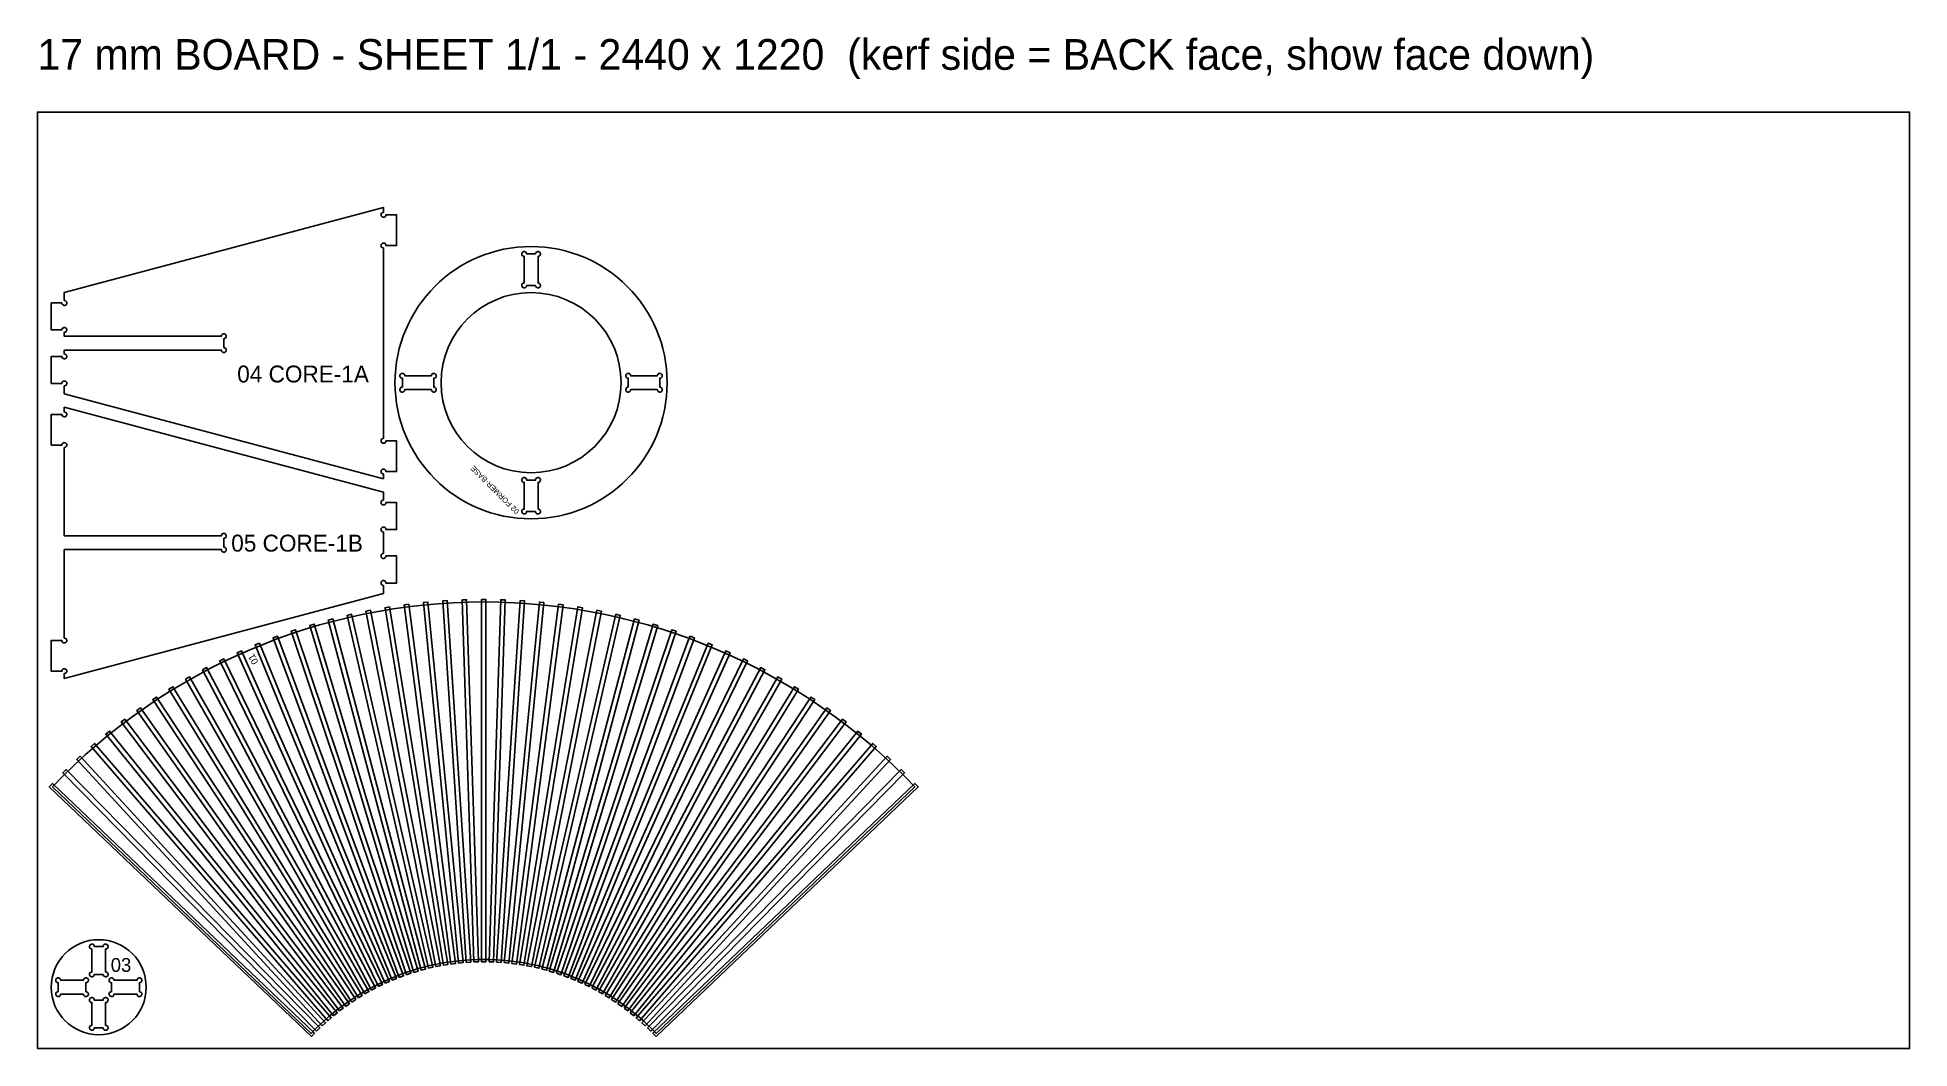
# Model space of a CAD drawing. Header units: millimetres. Extents: x 0 to 2440, y 0 to 1317.
import ezdxf
from ezdxf.enums import TextEntityAlignment as Align

# ---------------------------------------------------------------- set-up
doc = ezdxf.new("R2010")
doc.units = ezdxf.units.MM
for name, color, linetype in [('CUT', 1, 'Continuous'), ('ENGRAVE-LABEL', 3, 'Continuous'), ('POCKET-KERF-15', 5, 'Continuous'), ('REFERENCE-SHEET', 8, 'Continuous')]:
    doc.layers.add(name, color=color, linetype=linetype)

msp = doc.modelspace()

# ---------------------------------------------------------------- linework, layer by layer
at = {"layer": 'CUT'}
for points in [[(451, 742), (451, 748.4, -2.414214), (454.2, 751.6), (468, 751.6), (468, 791.6), (454.2, 791.6, -2.414214), (451, 794.8), (451, 1042.9, -2.414214), (454.2, 1046.1), (468, 1046.1), (468, 1086.1), (454.2, 1086.1, -2.414214), (451, 1089.3), (451, 1095.7), (35, 984.8), (35, 974.5, -2.414214), (31.8, 971.3), (18, 971.3), (18, 936.1), (31.8, 936.1, -2.414214), (35, 932.9), (35, 927.9), (239.8, 927.9, -2.414214), (243, 924.7), (243, 913.1, -2.414214), (239.8, 909.9), (35, 909.9), (35, 904.9, -2.414214), (31.8, 901.7), (18, 901.7), (18, 866.4), (31.8, 866.4, -2.414214), (35, 863.2), (35, 852.9)], [(820.7, 867.4, 1), (466, 867.4, 1)], [(649.2, 994.1, 2.414214), (652.4, 997.3), (652.4, 1031.9, 2.414214), (649.2, 1035.1), (637.6, 1035.1, 2.414214), (634.4, 1031.9), (634.4, 997.3, 2.414214), (637.6, 994.1)], [(526, 867.4, -1), (760.7, 867.4, -1)], [(475.6, 861.6, 2.414214), (478.8, 858.4), (513.4, 858.4, 2.414214), (516.6, 861.6), (516.6, 873.2, 2.414214), (513.4, 876.4), (478.8, 876.4, 2.414214), (475.6, 873.2)], [(770.1, 861.6, 2.414214), (773.3, 858.4), (807.9, 858.4, 2.414214), (811.1, 861.6), (811.1, 873.2, 2.414214), (807.9, 876.4), (773.3, 876.4, 2.414214), (770.1, 873.2)], [(35, 835.7), (35, 829.3, -2.414214), (31.8, 826.1), (18, 826.1), (18, 786.1), (31.8, 786.1, -2.414214), (35, 782.9), (35, 667.9), (239.8, 667.9, -2.414214), (243, 664.7), (243, 653.1, -2.414214), (239.8, 649.9), (35, 649.9), (35, 534.8, -2.414214), (31.8, 531.6), (18, 531.6), (18, 491.6), (31.8, 491.6, -2.414214), (35, 488.4), (35, 482), (451, 592.9), (451, 603.2, -2.414214), (454.2, 606.4), (468, 606.4), (468, 641.7), (454.2, 641.7, -2.414214), (451, 644.9), (451, 672.9, -2.414214), (454.2, 676.1), (468, 676.1), (468, 711.3), (454.2, 711.3, -2.414214), (451, 714.5), (451, 724.8)], [(649.2, 699.6, 2.414214), (652.4, 702.8), (652.4, 737.4, 2.414214), (649.2, 740.6), (637.6, 740.6, 2.414214), (634.4, 737.4), (634.4, 702.8, 2.414214), (637.6, 699.6)], [(806.4, 19.8), (1143.5, 341.1, 0.428387), (19.7, 341.1), (356.9, 19.8, -0.428387)], [(141.8, 79.9, 1), (18, 79.9, 1)], [(85.7, 96.6, 2.414214), (88.9, 99.8), (88.9, 129.7, 2.414214), (85.7, 132.9), (74.1, 132.9, 2.414214), (70.9, 129.7), (70.9, 99.8, 2.414214), (74.1, 96.6)], [(27, 74.1, 2.414214), (30.2, 70.9), (60, 70.9, 2.414214), (63.2, 74.1), (63.2, 85.7, 2.414214), (60, 88.9), (30.2, 88.9, 2.414214), (27, 85.7)], [(96.6, 74.1, 2.414214), (99.8, 70.9), (129.7, 70.9, 2.414214), (132.9, 74.1), (132.9, 85.7, 2.414214), (129.7, 88.9), (99.8, 88.9, 2.414214), (96.6, 85.7)], [(85.7, 27, 2.414214), (88.9, 30.2), (88.9, 60, 2.414214), (85.7, 63.2), (74.1, 63.2, 2.414214), (70.9, 60), (70.9, 30.2, 2.414214), (74.1, 27)]]:
    msp.add_lwpolyline(points, format="xyb", close=True, dxfattribs=at)
at = {"layer": 'POCKET-KERF-15'}
for points in [[(509.6, 104.5), (515.5, 105.8), (409.4, 565.7), (403.6, 564.3)], [(519.3, 106.7), (525.2, 107.8), (434.1, 570.9), (428.2, 569.7)], [(529.1, 108.5), (535, 109.5), (459, 575.2), (453, 574.3)], [(538.9, 110.1), (544.9, 110.8), (483.9, 578.8), (478, 578)], [(548.8, 111.3), (554.8, 111.9), (509, 581.6), (503.1, 581)], [(558.7, 112.2), (564.7, 112.6), (534.2, 583.5), (528.2, 583.1)], [(568.7, 112.8), (574.7, 112.9), (559.4, 584.6), (553.4, 584.4)], [(578.6, 113), (584.6, 113), (584.6, 584.9), (578.6, 584.9)], [(588.6, 112.9), (594.6, 112.8), (609.8, 584.4), (603.9, 584.6)], [(598.5, 112.6), (604.5, 112.2), (635, 583.1), (629.1, 583.5)], [(608.4, 111.9), (614.4, 111.3), (660.2, 581), (654.2, 581.6)], [(618.3, 110.8), (624.3, 110.1), (685.2, 578), (679.3, 578.8)], [(628.2, 109.5), (634.1, 108.5), (710.2, 574.3), (704.3, 575.2)], [(638, 107.8), (643.9, 106.7), (735, 569.7), (729.1, 570.9)], [(647.8, 105.8), (653.6, 104.5), (759.7, 564.3), (753.8, 565.7)], [(471.6, 92.7), (477.3, 94.8), (312.7, 537.1), (307.1, 535)], [(481, 96.1), (486.7, 98), (336.5, 545.4), (330.8, 543.5)], [(490.4, 99.2), (496.2, 100.9), (360.6, 552.9), (354.9, 551.2)], [(500, 102), (505.8, 103.5), (384.9, 559.7), (379.1, 558.2)], [(657.5, 103.5), (663.3, 102), (784.1, 558.2), (778.3, 559.7)], [(667.1, 100.9), (672.8, 99.2), (808.4, 551.2), (802.6, 552.9)], [(676.6, 98), (682.3, 96.1), (832.4, 543.5), (826.7, 545.4)], [(686, 94.8), (691.6, 92.7), (856.2, 535), (850.5, 537.1)], [(453.3, 85), (458.8, 87.4), (265.9, 518.1), (260.5, 515.7)], [(462.4, 89), (467.9, 91.2), (289.2, 528), (283.6, 525.7)], [(695.3, 91.2), (700.8, 89), (879.6, 525.7), (874.1, 528)], [(704.5, 87.4), (710, 85), (902.8, 515.7), (897.3, 518.1)], [(435.5, 76.1), (440.8, 78.9), (220.5, 496.2), (215.2, 493.4)], [(444.3, 80.7), (449.7, 83.3), (243, 507.5), (237.6, 504.9)], [(713.5, 83.3), (718.9, 80.7), (925.6, 504.9), (920.2, 507.5)], [(722.5, 78.9), (727.8, 76.1), (948.1, 493.4), (942.8, 496.2)], [(418.3, 66), (423.4, 69.2), (176.6, 471.4), (171.4, 468.3)], [(426.8, 71.2), (432, 74.2), (198.3, 484.2), (193.1, 481.2)], [(731.2, 74.2), (736.4, 71.2), (970.1, 481.2), (964.9, 484.2)], [(739.8, 69.2), (745, 66), (991.8, 468.3), (986.7, 471.4)], [(401.8, 54.9), (406.7, 58.4), (134.3, 443.8), (129.4, 440.3)], [(409.9, 60.6), (414.9, 63.9), (155.2, 457.9), (150.2, 454.6)], [(748.3, 63.9), (753.3, 60.6), (1013, 454.6), (1008, 457.9)], [(756.6, 58.4), (761.5, 54.9), (1033.8, 440.3), (1028.9, 443.8)], [(393.8, 49), (398.6, 52.6), (113.9, 429), (109.1, 425.4)], [(764.7, 52.6), (769.4, 49), (1054.1, 425.4), (1049.4, 429)], [(378.4, 36.3), (383, 40.2), (74.5, 397.4), (70, 393.5)], [(386, 42.8), (390.7, 46.5), (94, 413.5), (89.3, 409.7)], [(772.6, 46.5), (777.2, 42.8), (1074, 409.7), (1069.3, 413.5)], [(780.3, 40.2), (784.8, 36.3), (1093.3, 393.5), (1088.7, 397.4)], [(371.1, 29.6), (375.5, 33.7), (55.6, 380.7), (51.2, 376.6)], [(787.7, 33.7), (792.2, 29.6), (1112, 376.6), (1107.6, 380.7)], [(357, 15.5), (361.2, 19.9), (19.5, 345.4), (15.4, 341.1)], [(363.9, 22.7), (368.2, 26.9), (37.3, 363.3), (33, 359.1)], [(795, 26.9), (799.3, 22.7), (1130.2, 359.1), (1125.9, 363.3)], [(806.2, 15.5), (802.1, 19.9), (1143.7, 345.4), (1147.9, 341.1)]]:
    msp.add_lwpolyline(points, close=True, dxfattribs=at)
at = {"layer": 'REFERENCE-SHEET'}
msp.add_lwpolyline([(0, 0), (2440, 0), (2440, 1220), (0, 1220)], close=True, dxfattribs=at)

# ---------------------------------------------------------------- texts
at = {"layer": 'ENGRAVE-LABEL'}
for s, height, p in [('04 CORE-1A', 22, (346.2, 878.7)), ('05 CORE-1B', 22, (338.4, 658.4)), ('03', 18, (108.9, 108.9))]:
    msp.add_text(s, height=height, dxfattribs=at).set_placement(p, align=Align.MIDDLE_CENTER)
for s, height, rotation, p in [('02 FORMER-BASE', 7, 135, (596.2, 727.8)), ('01', 9, 120, (281.1, 507.1))]:
    msp.add_text(s, height=height, rotation=rotation, dxfattribs=at).set_placement(p, align=Align.MIDDLE_CENTER)
at = {"layer": 'REFERENCE-SHEET'}
msp.add_text('17 mm BOARD - SHEET 1/1 - 2440 x 1220  (kerf side = BACK face, show face down)', height=40, dxfattribs=at).set_placement((0, 1275))

doc.saveas('drawing.dxf')
